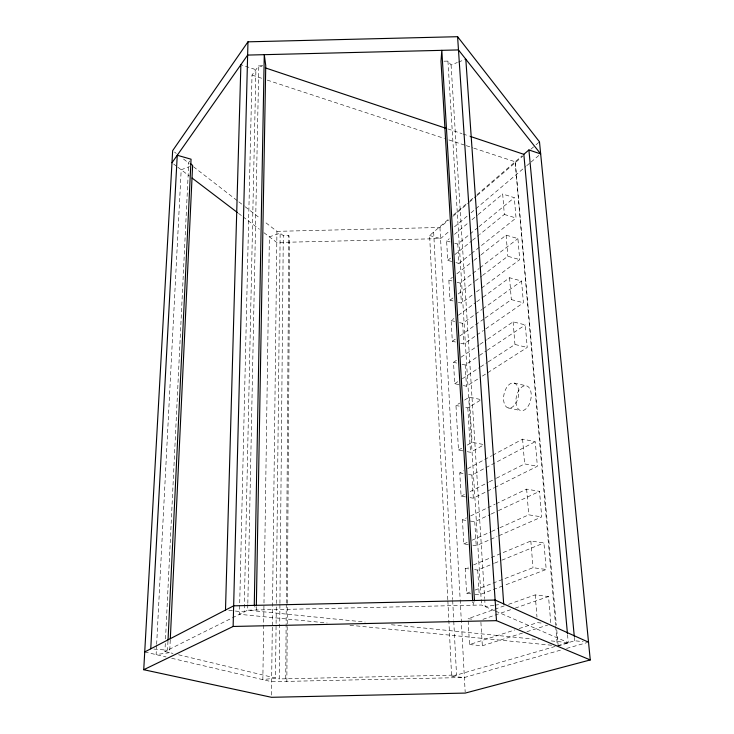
<?xml version="1.0" encoding="UTF-8"?>
<svg xmlns="http://www.w3.org/2000/svg" width="734" height="734" viewBox="0 0 734 734"><rect width="100%" height="100%" fill="white"/><g stroke="black" fill="none" stroke-linecap="round" stroke-linejoin="round"><path stroke-width="0.55" stroke-dasharray="3.67 2.75" d="M286.26 604.33L285.737 678.794L286.847 681.381L287.352 604.55M286.26 603.192L288.811 235.476L283.287 235.605L280.159 233.183L269.378 236.843L262.845 679.647L275.525 678.042L276.296 604.669M287.361 603.403L289.719 242.183L288.811 235.476M453.759 621.258L456.539 675.06L279.232 678.932L279.92 604.477M279.929 603.33L283.287 235.605M276.305 603.522L280.159 233.183M271.488 695.07L272.286 626.808M272.305 625.662L276.929 231.338L264.231 221.512M256.322 606.568L256.258 610L254.67 606.302M247.798 604.458L247.679 610.193L164.911 651.498L165.306 643.498M247.826 603.311L258.808 65.702L262.772 65.61M262.066 66.794L258.808 65.702L252.01 75.079L239.458 614.294L327.19 622.992M167.985 641.03L167.545 650.186L152.993 649.003M170.251 640.057L169.664 652.636L156.113 654.618L156.59 645.47M165.526 638.929L188.766 162.361L189.904 160.783M156.645 644.324L181.197 169.774L189.5 166.554M474.136 601.44L472.907 605.211L472.705 601.779M447.813 599.742L429.619 235.522L448.401 219.338M453.603 214.851L466.613 203.639M470.09 200.648L476.155 195.418M477.027 194.666L522.113 155.81M276.929 231.338L439.96 227.476L448.612 220.026M452.933 216.301L468.512 202.896M469.384 202.153L476.302 196.189M477.173 195.446L523.039 155.966M530.829 149.268L535.15 145.543M536.022 144.791L539.481 141.818M263.919 232.696L276.791 242.486L440.556 238.614L449.263 231.247M454.484 226.834L467.549 215.787M471.026 212.842L525.874 166.444M526.737 165.701L530.223 162.755M531.095 162.021L540.664 153.92M451.823 261.488L447.731 260.377L446.63 240.936L449.254 238.733M454.511 234.339L468.521 222.613M472.026 219.686L477.284 215.291M478.155 214.557L502.781 193.959M455.906 262.607L458.979 263.442L457.796 244.083L478.1 227.402M478.99 226.678L514.305 197.666L502.68 194.042L504.331 214.456L479.568 234.55M447.731 260.377L451.272 257.506M454.805 254.634L471.613 241M472.494 240.284L478.687 235.265M458.979 263.442L470.567 254.212M471.457 253.505L516.048 218.007L514.305 197.666M453.098 300.968L449.988 300.178L448.85 280.122L452.428 277.305M456.906 273.791L473.008 261.148M473.898 260.442L480.164 255.524M481.064 254.817L506.111 235.137L517.92 238.596L519.718 259.625L474.155 293.582M457.089 282.296L460.181 283.113L471.907 274.066M472.806 273.369L479.119 268.506M480.027 267.809L517.92 238.596M449.988 300.178L453.603 297.435M458.117 294.004L474.384 281.654M475.293 280.966L481.614 276.158M482.513 275.47L507.818 256.258L519.718 259.625M458.282 302.289L461.402 303.087L473.246 294.261M455.475 342.016L452.318 341.264L451.144 320.556L453.878 318.547M458.447 315.207L475.788 302.5M476.696 301.83L482.174 297.811M483.091 297.142L509.552 277.746L521.544 281.021L523.406 302.775L484.357 329.832M459.502 322.611L462.64 323.382L474.604 314.776M475.522 314.115L481.963 309.482M482.889 308.821L521.544 281.021M452.318 341.264L456.062 338.622M459.814 335.979L484.165 318.776M485.101 318.116L511.323 299.6L523.406 302.775M460.741 343.255L463.897 343.998L475.99 335.631M476.916 334.979L483.422 330.474M458.998 384.634L454.722 383.708L453.511 362.312L457.3 359.743M461.08 357.174L479.054 344.971M479.999 344.329L486.624 339.833M487.569 339.181L513.121 321.841L525.296 324.914L527.223 347.439L479.981 377.634M461.998 364.238L465.182 364.954L478.54 356.054M479.495 355.421L486.174 350.971M487.128 350.338L525.296 324.914M454.722 383.708L458.548 381.221M462.374 378.726L479.577 367.514M480.531 366.89L487.229 362.532M488.183 361.908L514.947 344.466L527.223 347.439M463.273 385.561L466.485 386.258L479.018 378.249M462.86 450.869L458.484 450.052L455.961 405.462L459.778 403.076M464.549 400.103L469.31 397.131L481.284 399.663L467.806 407.902L464.576 407.242M458.484 450.052L462.383 447.85M467.246 445.088L472.118 442.327L484.266 444.648M467.237 451.685L470.512 452.291L483.284 445.199M465.549 496.909L461.099 496.175L459.787 472.916L463.769 470.778M467.76 468.631L491.688 455.759M492.688 455.227L522.599 439.143L535.279 441.639L537.38 466.264L495.689 487.046M468.604 474.467L471.907 475.045L535.279 441.639M461.099 496.175L465.136 494.129M470.173 491.569L488.321 482.348M489.321 481.834L495.377 478.761M496.377 478.247L524.608 463.897L537.38 466.264M469.989 497.643L473.32 498.193L494.67 487.55M468.32 544.555L463.805 543.912L462.438 519.837L466.521 517.892M470.595 515.938L486.899 508.139M487.917 507.653L495.055 504.24M496.074 503.753L526.645 489.119L539.527 491.358L541.71 516.91L498.056 536.095M470.283 521.048L474.76 521.736L490.184 514.497M491.211 514.02L497.377 511.121M498.404 510.644L539.527 491.358M463.805 543.912L467.925 542.068M472.054 540.215L490.596 531.902M491.624 531.444L498.836 528.214M499.872 527.746L528.719 514.818L541.71 516.91M472.834 545.197L476.219 545.683L489.734 539.747M490.78 539.288L497.01 536.545M470.815 593.843L466.613 593.338L465.2 568.41L468.32 567.107M473.531 564.932L530.838 541.004L543.94 542.949L546.206 569.483L503.68 585.594M474.586 569.639L477.715 570.052L493.477 563.602M494.532 563.171L500.836 560.583M501.891 560.161L543.94 542.949M443.978 61.188L447.942 61.096L451.071 64.941L457.392 62.482M458.447 62.078L464.76 59.619M466.613 593.338L470.824 591.714M475.036 590.081L532.994 567.694L546.206 569.483M475.026 594.347L479.229 594.852L502.616 585.989M504.286 605.862L468.044 618.716L474.412 619.404M508.552 604.348L535.196 594.898L548.518 596.531L550.784 623.001M482.926 619.34L514.103 608.495M515.185 608.128L548.518 596.531M468.173 620.964L469.512 644.553L514.8 629.946M519.112 628.552L537.435 622.634L543.041 623.249M469.512 644.553L482.339 645.782L522.59 633.047M526.939 631.671L547.61 625.139M447.868 600.889L451.639 676.482L556.253 646.122M557.354 645.81L574.685 640.773L583.209 641.644M558.189 645.892L569.107 642.727L548.867 640.672M171.683 658.27L271.644 681.712L464.393 677.5L562.161 649.691M566.556 648.443L587.429 642.507M493.881 605.339L485.174 606.605L484.743 599.751M494.964 605.183L500.414 604.385M494.643 610.716L481.504 605.018L247.679 610.193L365.193 622.083M451.639 676.482L464.393 677.5M349.98 625.249L551.656 645.241M228.788 610.394L234.284 610.945M235.385 611.055L244.174 611.945L255.918 69.693L241.954 65.051M391.433 624.744L538.6 639.635M465.2 568.41L469.365 568.96M462.438 519.837L465.806 520.36M459.787 472.916L463.09 473.503M455.961 405.462L459.19 406.122M508.111 407.902L520.534 410.517M514.075 383.065A12.781 7.257 -77.6 0 1 515.791 403.333A12.781 7.257 -77.6 0 1 503.625 400.113A12.781 7.257 -77.6 0 1 514.075 383.065L526.471 385.827A12.698 7.34 -77.6 0 1 528.269 405.994A12.698 7.34 -77.6 0 1 515.965 402.746A12.698 7.34 -77.6 0 1 526.471 385.827M453.511 362.312L456.695 363.036M144.717 651.948L166.123 656.967M164.911 651.498L173.004 653.444M178.582 654.783L279.232 678.932M451.144 320.556L455.328 321.584M448.85 280.122L451.942 280.938M429.619 235.522L440.556 238.614M446.63 240.936L450.685 242.082M454.75 243.229L457.796 244.083M504.331 214.456L516.048 218.007M252.01 75.079L262.882 78.666M267.24 80.098L444.501 138.487M448.85 139.919L465.163 145.295M466.255 145.653L472.779 147.8M473.87 148.158L515.195 161.774L556.363 625.34M447.804 128.9L461.925 133.625M463.016 133.983L469.531 136.166M495.689 611.174L568.263 642.635L567.538 634.653M173.655 164.04L177.013 166.59M177.848 167.224L189.381 175.995M238.467 213.337L242.11 216.099M243.018 216.796L259.377 229.237M174.472 152.039L176.288 153.434M183.537 159.049L188.977 163.26M193.51 166.774L237.935 201.162M238.844 201.868L244.284 206.07M245.193 206.777L259.698 218.007M574.364 637.351L574.685 640.773M556.767 629.9L558.088 644.746M515.195 161.774L555.565 625.258M555.666 626.396L557.152 643.525M506.111 235.137L507.818 256.258M509.552 277.746L511.323 299.6M513.121 321.841L514.947 344.466M522.599 439.143L524.608 463.897M526.645 489.119L528.719 514.818M530.838 541.004L532.994 567.694M535.196 594.898L536.985 617.092M451.071 64.941L484.669 598.614M469.31 397.131L472.118 442.327M447.942 61.096L481.504 605.018M460.181 283.113L461.402 303.087M462.64 323.382L463.897 343.998M465.182 364.954L466.485 386.258M467.806 407.902L470.512 452.291M471.907 475.045L473.32 498.193M474.76 521.736L476.219 545.683M477.715 570.052L479.229 594.852M480.908 622.322L482.339 645.782M439.96 227.476L460.108 598.641M460.172 599.779L465.173 691.969M433.656 232.045L452.63 599.513M452.694 600.651L453.695 620.111"/><path stroke-width="1.1" d="M256.34 605.422L265.745 65.537L264.268 54.674L254.276 605.376M143.736 669.711L233.128 626.469L247.973 41.829L457.594 36.7L539.481 141.818L590.264 659.939L465.237 693.079L271.461 697.3L143.736 669.711L172.655 150.635L247.973 41.829M225.494 610.064L240.88 64.693M168.04 639.883L191.051 159.205L177.252 155.259L150.754 648.819M170.306 638.91L192.611 165.343L190.299 163.554M171.985 162.764L247.642 55.078L458.475 49.93L540.664 153.92L528.911 149.956L523.837 154.323L567.437 633.515M144.717 651.948L233.66 605.834L495.111 600.045L588.53 642.195M233.128 626.469L496.487 620.661L590.264 659.939M265.323 67.886L445.63 128.175M470.613 136.524L523.837 154.323M192.106 178.068L237.559 212.64M528.911 149.956L574.263 636.213M465.815 59.215L503.68 603.908M457.594 36.7L496.487 620.661M474.448 600.504L441.822 50.334L440.996 61.261L472.641 600.641"/></g></svg>
